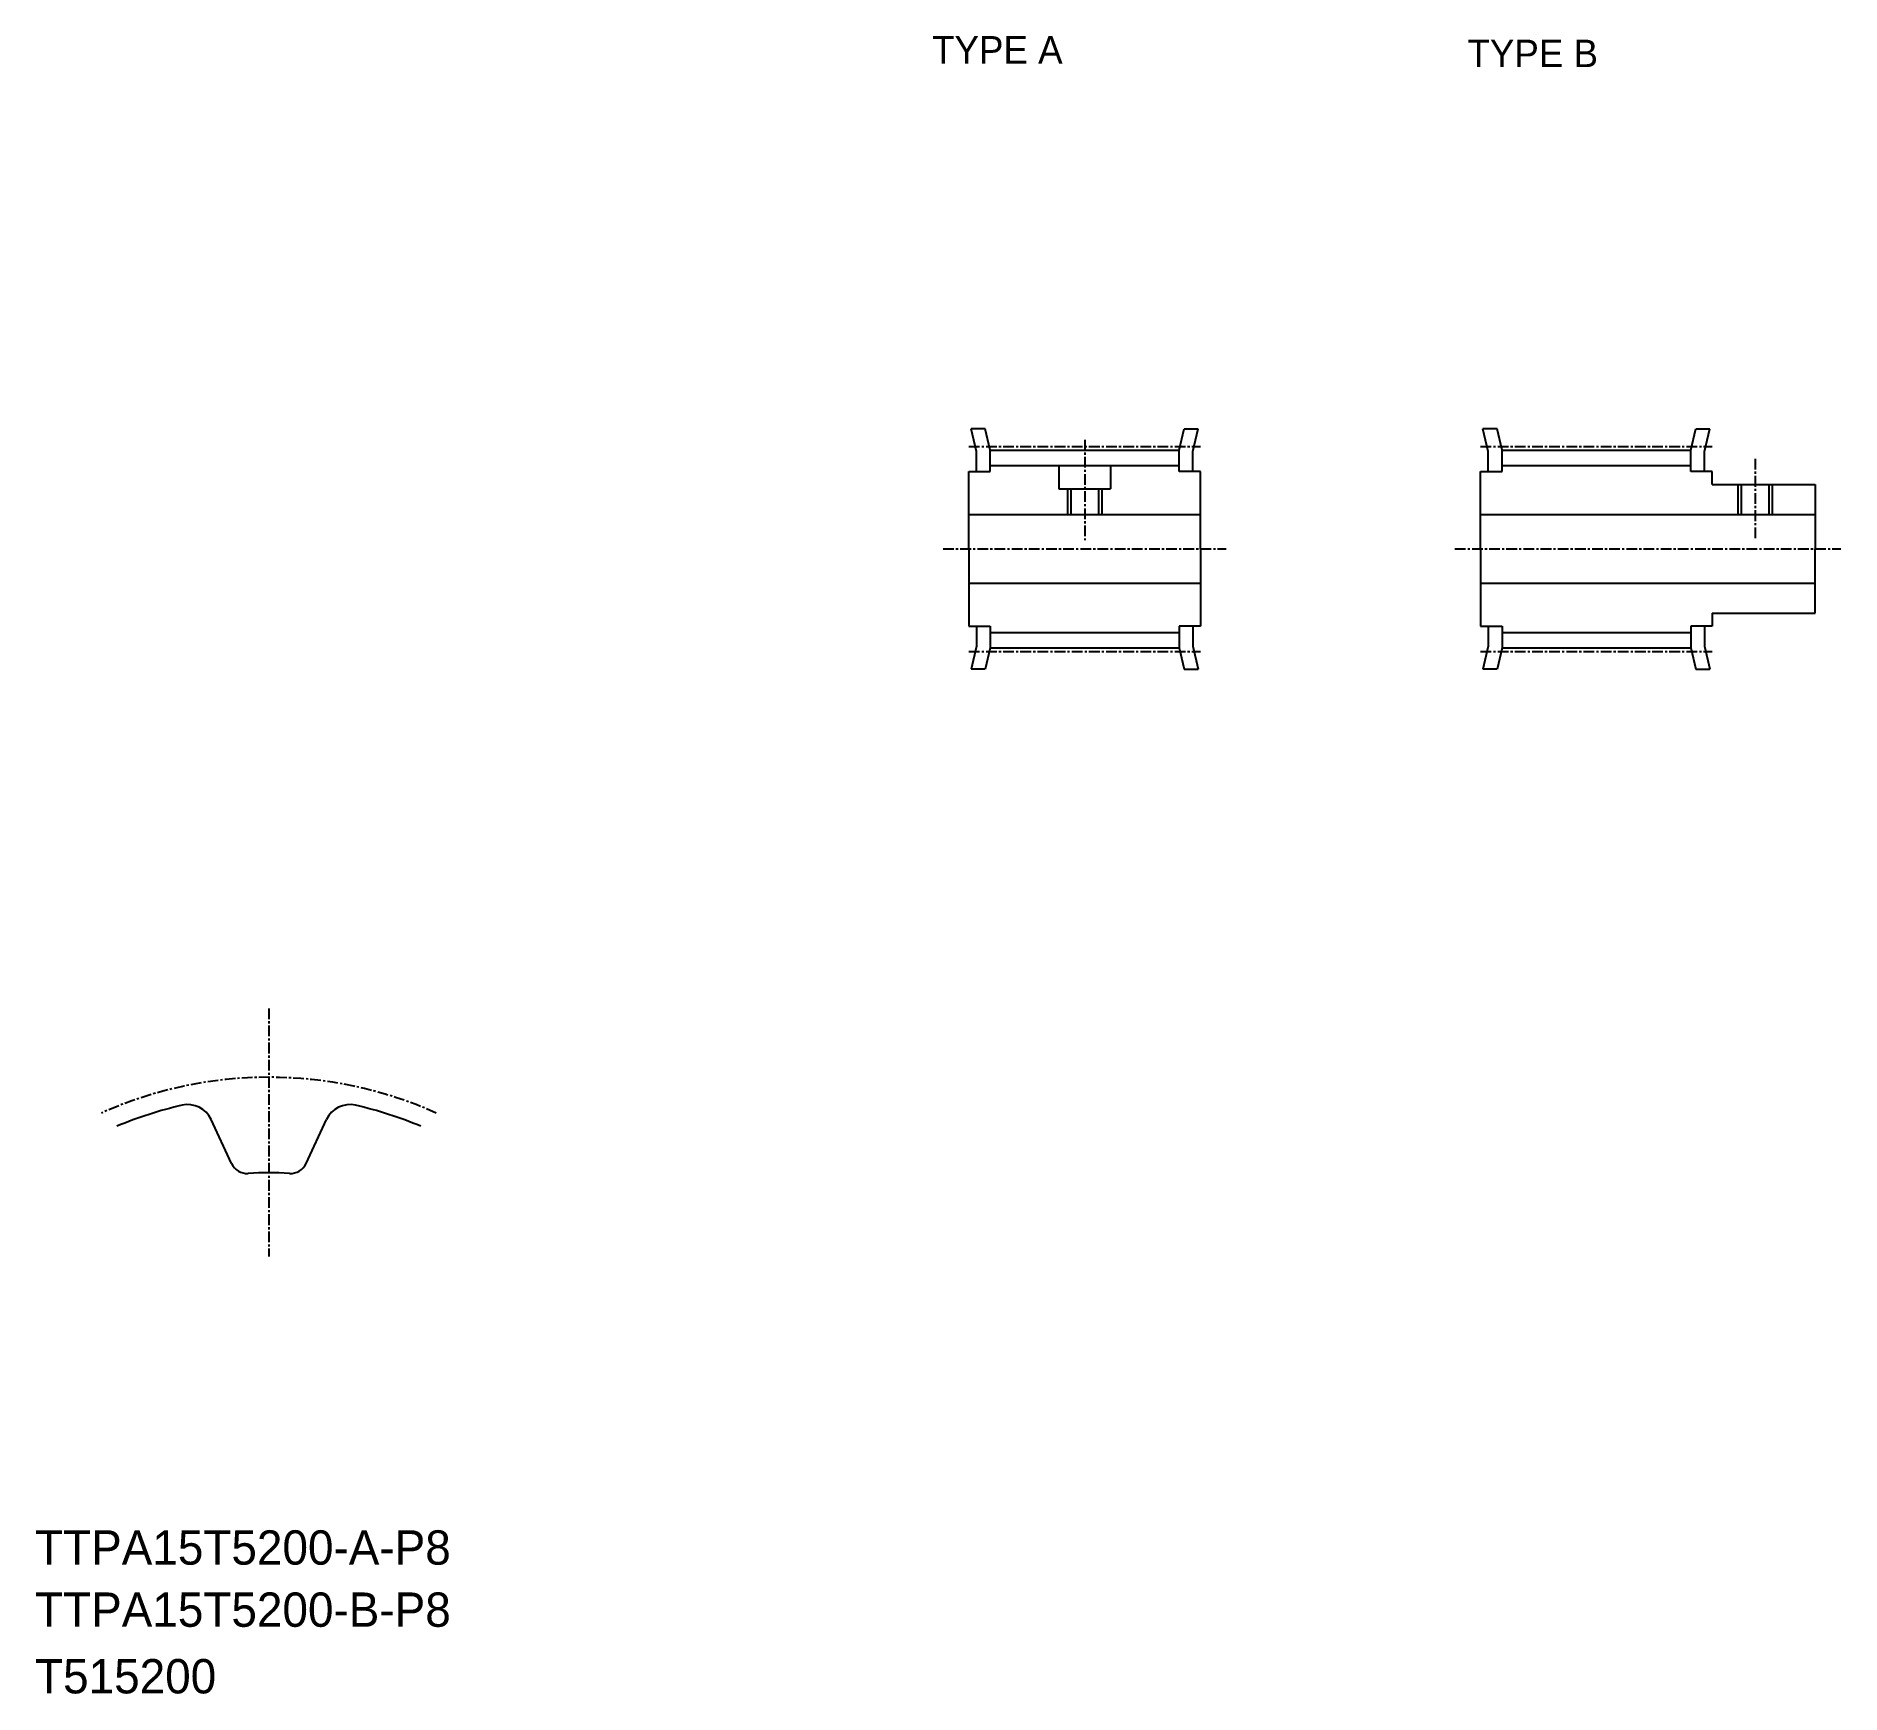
# Model space of a CAD drawing. Extents: x 10 to 221, y 10 to 203.
import ezdxf

# ---------------------------------------------------------------- set-up
doc = ezdxf.new("R2010")
doc.units = 0
doc.linetypes.add('CENTER', pattern=[2, 1.25, -0.25, 0.25, -0.25])
doc.layers.get('0').update_dxf_attribs({"linetype": 'CONTINUOUS'})
doc.layers.add('CENTER', color=1, linetype='CENTER')

msp = doc.modelspace()

# ---------------------------------------------------------------- linework, layer by layer
at = {"color": 7, "linetype": 'CONTINUOUS'}
for p, q in [((119.75, 154.69), (119.13, 157.35)), ((120.77, 157.35), (119.13, 157.35)), ((121.35, 154.87), (120.77, 157.35)), ((143.35, 154.87), (143.93, 157.35)), ((143.93, 157.35), (145.58, 157.35)), ((144.95, 154.69), (145.58, 157.35)), ((179.4, 154.69), (178.78, 157.35)), ((180.42, 157.35), (178.78, 157.35)), ((181, 154.87), (180.42, 157.35)), ((203, 154.87), (203.58, 157.35)), ((203.58, 157.35), (205.23, 157.35)), ((204.6, 154.69), (205.23, 157.35)), ((119.75, 152.35), (119.75, 154.69)), ((121.35, 152.35), (121.35, 154.87)), ((121.35, 154.87), (143.35, 154.87)), ((143.35, 152.35), (143.35, 154.87)), ((144.95, 152.35), (144.95, 154.69)), ((179.4, 152.35), (179.4, 154.69)), ((181, 154.87), (203, 154.87)), ((181, 152.35), (181, 154.87)), ((203, 152.35), (203, 154.87)), ((204.6, 152.35), (204.6, 154.69)), ((118.85, 143.35), (118.85, 152.35)), ((118.85, 152.35), (121.35, 152.35)), ((121.35, 153.07), (143.35, 153.07)), ((129.35, 153.07), (129.35, 150.35)), ((135.35, 153.07), (135.35, 150.35)), ((145.85, 152.35), (143.35, 152.35)), ((145.85, 143.35), (145.85, 152.35)), ((178.5, 143.35), (178.5, 152.35)), ((178.5, 152.35), (181, 152.35)), ((181, 153.07), (203, 153.07)), ((205.5, 152.35), (203, 152.35)), ((205.5, 150.85), (205.5, 152.35)), ((129.35, 150.35), (135.35, 150.35)), ((130.73, 150.35), (130.73, 147.35)), ((133.97, 150.35), (133.97, 147.35)), ((205.5, 150.85), (217.5, 150.85)), ((208.88, 150.85), (208.88, 147.35)), ((212.12, 150.85), (212.12, 147.35)), ((217.5, 150.85), (217.5, 143.35)), ((118.85, 147.35), (145.85, 147.35)), ((178.5, 147.35), (217.5, 147.35)), ((118.85, 143.35), (118.85, 134.35)), ((145.85, 143.35), (145.85, 134.35)), ((178.5, 143.35), (178.5, 134.35)), ((217.5, 135.85), (217.5, 143.35)), ((118.85, 139.35), (145.85, 139.35)), ((178.5, 139.35), (217.5, 139.35)), ((205.5, 135.85), (217.5, 135.85)), ((205.5, 135.85), (205.5, 134.35)), ((118.85, 134.35), (121.35, 134.35)), ((119.75, 134.35), (119.75, 132.01)), ((121.35, 134.35), (121.35, 131.82)), ((121.35, 133.62), (143.35, 133.62)), ((143.35, 134.35), (143.35, 131.82)), ((145.85, 134.35), (143.35, 134.35)), ((144.95, 134.35), (144.95, 132.01)), ((178.5, 134.35), (181, 134.35)), ((179.4, 134.35), (179.4, 132.01)), ((181, 134.35), (181, 131.82)), ((181, 133.62), (203, 133.62)), ((203, 134.35), (203, 131.82)), ((205.5, 134.35), (203, 134.35)), ((204.6, 134.35), (204.6, 132.01)), ((119.75, 132.01), (119.13, 129.35)), ((121.35, 131.82), (120.77, 129.35)), ((121.35, 131.82), (143.35, 131.82)), ((143.35, 131.82), (143.93, 129.35)), ((144.95, 132.01), (145.58, 129.35)), ((179.4, 132.01), (178.78, 129.35)), ((181, 131.82), (180.42, 129.35)), ((181, 131.82), (203, 131.82)), ((203, 131.82), (203.58, 129.35)), ((204.6, 132.01), (205.23, 129.35)), ((120.77, 129.35), (119.13, 129.35)), ((143.93, 129.35), (145.58, 129.35)), ((180.42, 129.35), (178.78, 129.35)), ((203.58, 129.35), (205.23, 129.35)), ((32.91, 71.74), (30.52, 76.87)), ((41.59, 71.74), (43.98, 76.87))]:
    msp.add_line(p, q, dxfattribs=at)
at = {"color": 3, "linetype": 'CONTINUOUS'}
for p, q in [((130.35, 150.35), (130.35, 147.35)), ((134.35, 150.35), (134.35, 147.35)), ((208.5, 150.85), (208.5, 147.35)), ((212.5, 150.85), (212.5, 147.35))]:
    msp.add_line(p, q, dxfattribs=at)
at = {"color": 7, "linetype": 'CONTINUOUS'}
for centre, radius, start, end in [((37.25, 34.04), 45.62, 102.8128, 112.8447), ((27.8, 75.6), 3, 25, 102.8128), ((46.7, 75.6), 3, 77.1872, 155), ((37.25, 34.04), 45.62, 67.1553, 77.1872), ((34.72, 72.58), 2, 205, 273.7512), ((39.78, 72.58), 2, 266.2488, 335), ((37.25, 34.04), 36.62, 86.2488, 93.7512)]:
    msp.add_arc(centre, radius, start, end, dxfattribs=at)
at = {"layer": 'CENTER', "color": 1, "linetype": 'CENTER'}
for p, q in [((132.35, 156.07), (132.35, 144.35)), ((118.85, 155.28), (145.85, 155.28)), ((178.5, 155.28), (205.5, 155.28)), ((210.5, 153.85), (210.5, 144.35)), ((115.85, 143.35), (148.85, 143.35)), ((175.5, 143.35), (220.5, 143.35)), ((118.85, 131.41), (145.85, 131.41)), ((178.5, 131.41), (205.5, 131.41)), ((37.25, 89.82), (37.25, 60.91))]:
    msp.add_line(p, q, dxfattribs=at)
msp.add_arc((37.25, 34.04), 47.75, 65.8872, 114.1128, dxfattribs=at)

# ---------------------------------------------------------------- texts
at = {"color": 7, "linetype": 'CONTINUOUS'}
for s, height, p in [('TYPE A', 3.2, (114.56, 199.9)), ('TYPE B', 3.2, (176.97, 199.48)), ('TTPA15T5200-A-P8', 4, (10, 25)), ('TTPA15T5200-B-P8', 4, (10, 17.76)), ('T515200', 4, (10, 10))]:
    msp.add_text(s, height=height, dxfattribs=at).set_placement(p)

doc.saveas('drawing.dxf')
